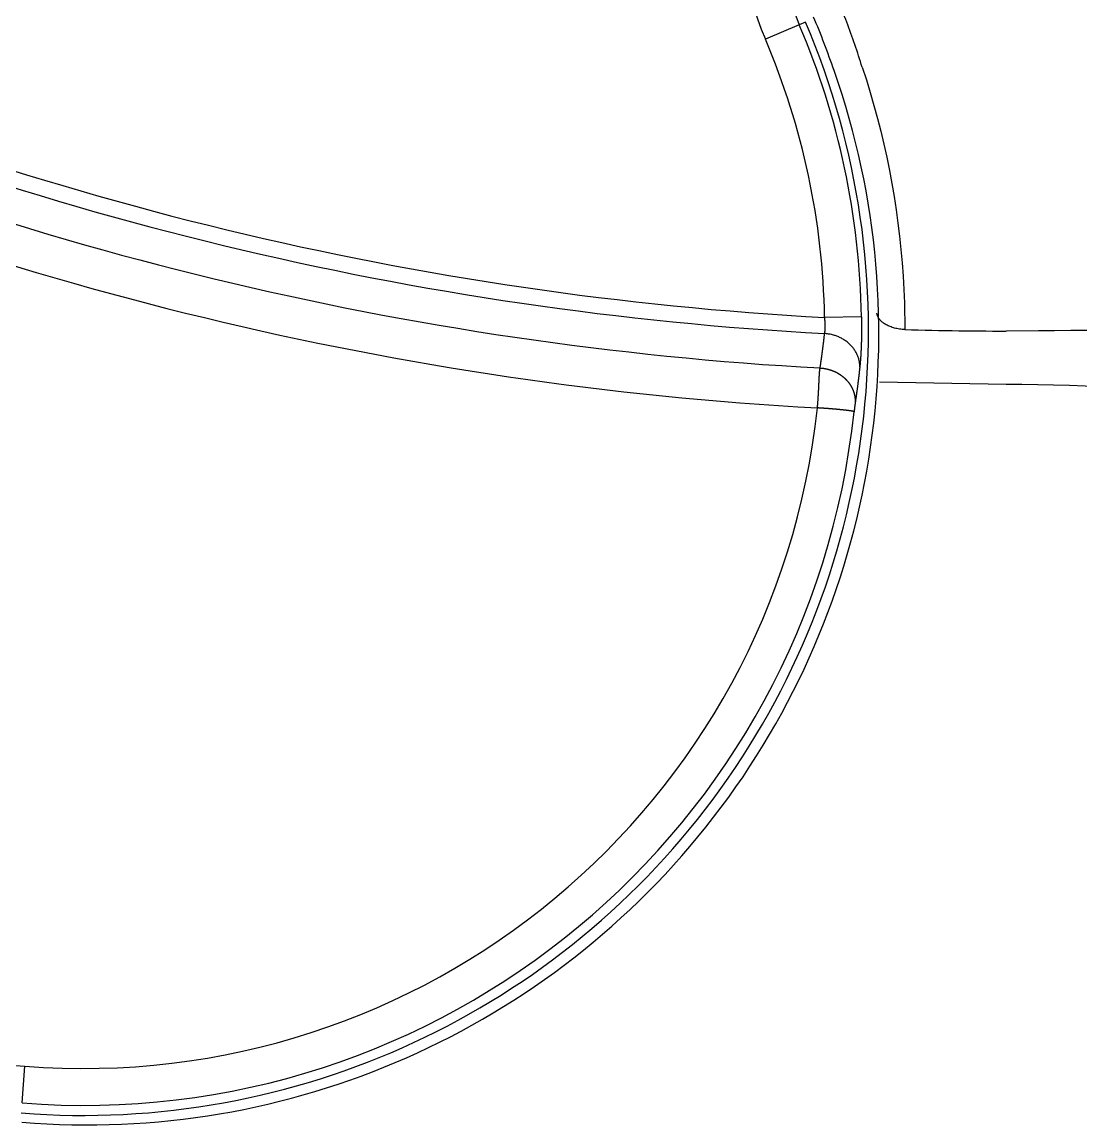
# Model space of a CAD drawing. Extents: x 938 to 1038, y 781 to 934.
# Drawn here: x 959.76 to 965.5, y 804.76 to 810.73 of the extents above; entities that cross this region are included whole.
import ezdxf

# ---------------------------------------------------------------- set-up
doc = ezdxf.new("R2010")
doc.units = 0
doc.header["$MEASUREMENT"] = 0
doc.layers.add('1', color=4, linetype='Continuous')
doc.layers.add('204', color=7, linetype='Continuous')

# ---------------------------------------------------------------- blocks, each defined once
blk = doc.blocks.new('LID')
at = {"layer": '204', "color": 4, "linetype": 'Continuous'}
for p, q in [((19.1844, 40.3156), (19.0005, 40.2373)), ((19.2183, 40.3301), (19.1844, 40.3156)), ((19.5211, 38.7349), (19.3212, 38.7315)), ((14.9762, 34.4814), (14.9921, 34.6806))]:
    blk.add_line(p, q, dxfattribs=at)
for points in [[(19.5211, 38.7349), (19.5212, 38.7302, -0.000404), (19.5212, 38.7255, -0.000405), (19.5213, 38.7208, -0.000405), (19.5213, 38.716, -0.000402), (19.5214, 38.7113, -0.000401), (19.5214, 38.7066, -0.0004), (19.5215, 38.702, -0.000399), (19.5215, 38.6973, -0.000399), (19.5215, 38.6926, -0.000399), (19.5215, 38.6879, -0.000399), (19.5215, 38.6833, -0.000399), (19.5215, 38.6786, -0.0004), (19.5215, 38.674, -0.000401), (19.5215, 38.6694, -0.000402), (19.5214, 38.6648, -0.000403), (19.5214, 38.6602, -0.000405), (19.5213, 38.6556, -0.000407), (19.5213, 38.6511, -0.000408), (19.5212, 38.6465, -0.000408), (19.5212, 38.642, -0.000405), (19.5211, 38.6375, -0.000404), (19.521, 38.633, -0.000402), (19.5209, 38.6286, -0.000401), (19.5208, 38.6242, -0.0004), (19.5207, 38.6198, -0.0004), (19.5206, 38.6154, -0.000399), (19.5205, 38.611, -0.000399), (19.5204, 38.6067, -0.000399), (19.5203, 38.6024, -0.000399), (19.5201, 38.5982, -0.0004), (19.52, 38.5939, -0.000401), (19.5199, 38.5897, -0.000402), (19.5197, 38.5856, -0.000404), (19.5196, 38.5814, -0.000405), (19.5194, 38.5773, -0.000408), (19.5192, 38.5733, -0.00041), (19.5191, 38.5693, -0.000412), (19.5189, 38.5653, -0.000412), (19.5187, 38.5613, -0.000413), (19.5185, 38.5574, -0.000412), (19.5183, 38.5535, -0.000413), (19.5181, 38.5497, -0.000413), (19.5179, 38.5459, -0.000415), (19.5177, 38.5422, -0.000416), (19.5175, 38.5385, -0.000418), (19.5173, 38.5348, -0.00042), (19.5171, 38.5312, -0.000423), (19.5169, 38.5276, -0.000425), (19.5167, 38.5241, -0.000429), (19.5165, 38.5206, -0.000432), (19.5162, 38.5172, -0.000437), (19.516, 38.5138, -0.00044), (19.5158, 38.5105, -0.000446), (19.5155, 38.5072, -0.000449), (19.5153, 38.504, -0.000454), (19.5151, 38.5008, -0.000456), (19.5148, 38.4977, -0.000466), (19.5146, 38.4947, -0.00048), (19.5143, 38.4916, -0.000476), (19.5141, 38.4887, -0.000453), (19.5139, 38.4858, -0.000504), (19.5136, 38.4829, -0.000606), (19.5133, 38.4801, -0.000481), (19.5131, 38.4774, -0.000186), (19.5129, 38.475, -0.000679), (19.5126, 38.4721, -0.001226), (19.5122, 38.4678, -0.000646), (19.5116, 38.4623, -0.000358)], [(19.3213, 38.6448), (19.3215, 38.6455, 0.001936), (19.3216, 38.6463, 0.001834), (19.3218, 38.6471, 0.001762), (19.322, 38.6479, 0.001728), (19.3221, 38.6487, 0.001683), (19.3223, 38.6496, 0.001642), (19.3224, 38.6504, 0.001601), (19.3226, 38.6513, 0.001571), (19.3227, 38.6522, 0.001537), (19.3228, 38.6531, 0.001511), (19.323, 38.6541, 0.001482), (19.3231, 38.655, 0.001461), (19.3232, 38.656, 0.001437), (19.3234, 38.657, 0.00142), (19.3235, 38.658, 0.001399), (19.3236, 38.659, 0.001385), (19.3237, 38.66, 0.001368), (19.3238, 38.6611, 0.001357), (19.3239, 38.6622, 0.001342), (19.324, 38.6633, 0.001331), (19.3241, 38.6644, 0.001317), (19.3242, 38.6655, 0.001308), (19.3243, 38.6666, 0.001296), (19.3244, 38.6678, 0.001289), (19.3245, 38.6689, 0.00128), (19.3245, 38.6701, 0.001276), (19.3246, 38.6713, 0.001268), (19.3247, 38.6725, 0.001266), (19.3247, 38.6737, 0.00126), (19.3248, 38.6749, 0.00126), (19.3248, 38.6762, 0.001256), (19.3249, 38.6774, 0.001258), (19.3249, 38.6787, 0.001255), (19.3249, 38.68, 0.001256), (19.325, 38.6813, 0.001249), (19.325, 38.6826, 0.001242), (19.325, 38.6839, 0.001234), (19.325, 38.6852, 0.001229), (19.325, 38.6865, 0.001223), (19.325, 38.6879, 0.00122), (19.3249, 38.6892, 0.001216), (19.3249, 38.6906, 0.001215), (19.3249, 38.692, 0.001212), (19.3249, 38.6934, 0.001212), (19.3248, 38.6948, 0.001211), (19.3248, 38.6962, 0.001213), (19.3247, 38.6976, 0.001213), (19.3246, 38.699, 0.001217), (19.3246, 38.7004, 0.001218), (19.3245, 38.7019, 0.001223), (19.3244, 38.7033, 0.001226), (19.3243, 38.7047, 0.001233), (19.3242, 38.7062, 0.001233), (19.3241, 38.7076, 0.001232), (19.3239, 38.7091, 0.001223), (19.3238, 38.7106, 0.001209), (19.3237, 38.7121, 0.001213), (19.3235, 38.7135, 0.001235), (19.3234, 38.715, 0.001195), (19.3232, 38.7165, 0.001112), (19.3231, 38.718, 0.001227), (19.3229, 38.7195, 0.001465), (19.3227, 38.721, 0.001106), (19.3225, 38.7225, 0.000369), (19.3224, 38.7238, 0.00157), (19.3221, 38.7255, 0.002711), (19.3217, 38.7281, 0.001321), (19.3212, 38.7315, 0.000697)], [(19.2967, 38.4582), (19.2975, 38.4629, 0.000288), (19.2982, 38.4675, 0.000288), (19.2989, 38.4722, 0.000288), (19.2996, 38.4768, 0.000288), (19.3003, 38.4815, 0.000288), (19.301, 38.4862, 0.000288), (19.3017, 38.4908, 0.000288), (19.3024, 38.4955, 0.000288), (19.303, 38.5001, 0.000288), (19.3037, 38.5048, 0.000288), (19.3044, 38.5095, 0.000288), (19.305, 38.5141, 0.000288), (19.3057, 38.5188, 0.000288), (19.3063, 38.5234, 0.000288), (19.307, 38.5281, 0.000288), (19.3076, 38.5328, 0.000288), (19.3083, 38.5374, 0.000288), (19.3089, 38.5421, 0.000288), (19.3095, 38.5468, 0.000288), (19.3101, 38.5514, 0.000288), (19.3107, 38.5561, 0.000288), (19.3113, 38.5607, 0.000288), (19.3119, 38.5654, 0.000288), (19.3125, 38.5701, 0.000289), (19.3131, 38.5747, 0.000288), (19.3137, 38.5794, 0.000286), (19.3143, 38.5841, 0.000289), (19.3149, 38.5887, 0.000294), (19.3154, 38.5934, 0.000286), (19.316, 38.5981, 0.000267), (19.3166, 38.6027, 0.000295), (19.3171, 38.6074, 0.000351), (19.3177, 38.6122, 0.000267), (19.3182, 38.6168, 0.000092), (19.3187, 38.6208, 0.000376), (19.3193, 38.6261, 0.000647), (19.3202, 38.6342, 0.000316), (19.3213, 38.6448, 0.000168)], [(19.5116, 38.4623), (19.5116, 38.4704, 0.014542), (19.5112, 38.4787, 0.013776), (19.5102, 38.4872, 0.013504), (19.5088, 38.4957, 0.013968), (19.5069, 38.5043, 0.01411), (19.5044, 38.5129, 0.014143), (19.5014, 38.5216, 0.014092), (19.4979, 38.5302, 0.014142), (19.4938, 38.5387, 0.014065), (19.4891, 38.5471, 0.014018), (19.4839, 38.5553, 0.01388), (19.4782, 38.5634, 0.013769), (19.472, 38.5712, 0.013604), (19.4653, 38.5788, 0.013464), (19.4581, 38.5861, 0.013242), (19.4505, 38.593, 0.012986), (19.4425, 38.5995, 0.012864), (19.4341, 38.6057, 0.012842), (19.4254, 38.6114, 0.012346), (19.4165, 38.6168, 0.011466), (19.4074, 38.6216, 0.012205), (19.3979, 38.626, 0.013888), (19.3881, 38.63, 0.010812), (19.3788, 38.6334, 0.004662), (19.3703, 38.6363, 0.014043), (19.3594, 38.639, 0.023288), (19.3429, 38.6418, 0.011859), (19.3213, 38.6448, 0.006506)], [(19.282, 38.2422), (19.2825, 38.2463, 0.000938), (19.2829, 38.2504, 0.000947), (19.2833, 38.2545, 0.000925), (19.2837, 38.2586, 0.00087), (19.284, 38.2628, 0.00083), (19.2844, 38.2669, 0.000794), (19.2847, 38.2711, 0.00076), (19.2851, 38.2753, 0.000722), (19.2854, 38.2795, 0.000689), (19.2857, 38.2837, 0.000653), (19.286, 38.2879, 0.000622), (19.2863, 38.2921, 0.000588), (19.2866, 38.2963, 0.000558), (19.2868, 38.3005, 0.000524), (19.2871, 38.3047, 0.000495), (19.2874, 38.3089, 0.000463), (19.2876, 38.3131, 0.000435), (19.2879, 38.3173, 0.000403), (19.2881, 38.3215, 0.000375), (19.2883, 38.3257, 0.000344), (19.2885, 38.3299, 0.000317), (19.2888, 38.3341, 0.000286), (19.289, 38.3383, 0.000259), (19.2892, 38.3424, 0.000228), (19.2894, 38.3466, 0.000201), (19.2896, 38.3507, 0.000169), (19.2898, 38.3548, 0.000143), (19.29, 38.3589, 0.000113), (19.2902, 38.363, 0.000079), (19.2903, 38.3671, 0.000034), (19.2905, 38.371, -0.000001), (19.2907, 38.375, -0.000035), (19.2909, 38.3788, -0.000067), (19.2911, 38.3826, -0.000105), (19.2912, 38.3863, -0.000141), (19.2914, 38.39, -0.000183), (19.2916, 38.3936, -0.000224), (19.2918, 38.3971, -0.00027), (19.2919, 38.4006, -0.000315), (19.2921, 38.404, -0.000367), (19.2923, 38.4073, -0.000418), (19.2925, 38.4106, -0.000475), (19.2927, 38.4138, -0.000533), (19.2929, 38.4169, -0.0006), (19.293, 38.42, -0.000663), (19.2932, 38.423, -0.00073), (19.2934, 38.426, -0.000814), (19.2937, 38.4289, -0.000922), (19.2939, 38.4317, -0.000975), (19.2941, 38.4344, -0.000982), (19.2943, 38.4371, -0.001204), (19.2945, 38.4397, -0.001619), (19.2948, 38.4423, -0.001307), (19.295, 38.4447, -0.000377), (19.2953, 38.4469, -0.002124), (19.2956, 38.4495, -0.004314), (19.2961, 38.4533, -0.002343), (19.2967, 38.4582, -0.001287)], [(19.2967, 38.4582), (19.2994, 38.458, -0.002977), (19.302, 38.4579, -0.002985), (19.3047, 38.4576, -0.002985), (19.3073, 38.4574, -0.002979), (19.3099, 38.4571, -0.002977), (19.3126, 38.4568, -0.002975), (19.3152, 38.4564, -0.002973), (19.3178, 38.456, -0.002971), (19.3204, 38.4556, -0.00297), (19.323, 38.4552, -0.002969), (19.3256, 38.4547, -0.002968), (19.3282, 38.4542, -0.002968), (19.3308, 38.4537, -0.002968), (19.3333, 38.4531, -0.002968), (19.3359, 38.4525, -0.002969), (19.3384, 38.4519, -0.002969), (19.341, 38.4512, -0.002971), (19.3435, 38.4505, -0.002972), (19.3461, 38.4498, -0.002974), (19.3486, 38.4491, -0.002976), (19.3511, 38.4483, -0.002979), (19.3536, 38.4475, -0.002982), (19.3561, 38.4467, -0.002985), (19.3585, 38.4458, -0.002989), (19.361, 38.4449, -0.002992), (19.3634, 38.444, -0.002997), (19.3659, 38.443, -0.003001), (19.3683, 38.4421, -0.003006), (19.3707, 38.441, -0.003011), (19.3731, 38.44, -0.003017), (19.3755, 38.4389, -0.003022), (19.3779, 38.4378, -0.00303), (19.3802, 38.4367, -0.003036), (19.3826, 38.4356, -0.003044), (19.3849, 38.4344, -0.003053), (19.3872, 38.4332, -0.003057), (19.3895, 38.432, -0.003062), (19.3918, 38.4307, -0.003068), (19.394, 38.4294, -0.003075), (19.3962, 38.4281, -0.003081), (19.3984, 38.4268, -0.003089), (19.4006, 38.4254, -0.003096), (19.4028, 38.424, -0.003104), (19.405, 38.4226, -0.003112), (19.4071, 38.4212, -0.00312), (19.4092, 38.4197, -0.003128), (19.4113, 38.4182, -0.003138), (19.4134, 38.4167, -0.003147), (19.4154, 38.4152, -0.003156), (19.4174, 38.4136, -0.003166), (19.4194, 38.412, -0.003174), (19.4214, 38.4104, -0.003182), (19.4233, 38.4088, -0.003192), (19.4253, 38.4072, -0.0032), (19.4272, 38.4055, -0.003209), (19.429, 38.4038, -0.003218), (19.4309, 38.4021, -0.003228), (19.4327, 38.4004, -0.003237), (19.4345, 38.3986, -0.003247), (19.4363, 38.3968, -0.003256), (19.438, 38.395, -0.003267), (19.4398, 38.3932, -0.003277), (19.4414, 38.3914, -0.003288), (19.4431, 38.3896, -0.003298), (19.4447, 38.3877, -0.00331), (19.4464, 38.3858, -0.00332), (19.4479, 38.3839, -0.003332), (19.4495, 38.382, -0.003343), (19.451, 38.38, -0.003355), (19.4525, 38.3781, -0.003367), (19.454, 38.3761, -0.003379), (19.4554, 38.3741, -0.003392), (19.4568, 38.3721, -0.003403), (19.4582, 38.3701, -0.003415), (19.4596, 38.368, -0.003429), (19.4609, 38.366, -0.003443), (19.4622, 38.3639, -0.003452), (19.4634, 38.3618, -0.003462), (19.4647, 38.3597, -0.003474), (19.4659, 38.3576, -0.003481), (19.467, 38.3554, -0.003491), (19.4681, 38.3533, -0.003499), (19.4692, 38.3511, -0.003509), (19.4703, 38.349, -0.003517), (19.4713, 38.3468, -0.003527), (19.4723, 38.3446, -0.003535), (19.4733, 38.3424, -0.003544), (19.4742, 38.3402, -0.003552), (19.4751, 38.338, -0.003561), (19.476, 38.3358, -0.003569), (19.4769, 38.3336, -0.003578), (19.4777, 38.3313, -0.003585), (19.4784, 38.3291, -0.003594), (19.4792, 38.3268, -0.003601), (19.4799, 38.3246, -0.003609), (19.4805, 38.3223, -0.003616), (19.4812, 38.32, -0.003624), (19.4818, 38.3177, -0.00363), (19.4823, 38.3155, -0.003638), (19.4829, 38.3132, -0.003645), (19.4834, 38.3109, -0.003651), (19.4838, 38.3085, -0.003655), (19.4842, 38.3062, -0.003664), (19.4846, 38.3039, -0.003676), (19.485, 38.3016, -0.003673), (19.4853, 38.2993, -0.003656), (19.4856, 38.2969, -0.003692), (19.4859, 38.2946, -0.003772), (19.4861, 38.2922, -0.003669), (19.4863, 38.2899, -0.00343), (19.4864, 38.2876, -0.00379), (19.4866, 38.2852, -0.004522), (19.4866, 38.2828, -0.003436), (19.4867, 38.2805, -0.001189), (19.4867, 38.2784, -0.004851), (19.4867, 38.2758, -0.008328), (19.4865, 38.2717, -0.00407), (19.4862, 38.2663, -0.002155)], [(19.5116, 38.4623), (19.5111, 38.4574, -0.00029), (19.5106, 38.4524, -0.00029), (19.51, 38.4475, -0.00029), (19.5095, 38.4426, -0.00029), (19.5089, 38.4377, -0.00029), (19.5084, 38.4328, -0.00029), (19.5078, 38.4279, -0.00029), (19.5073, 38.423, -0.00029), (19.5067, 38.4181, -0.00029), (19.5061, 38.4132, -0.00029), (19.5056, 38.4083, -0.00029), (19.505, 38.4034, -0.00029), (19.5044, 38.3985, -0.00029), (19.5038, 38.3936, -0.00029), (19.5032, 38.3887, -0.00029), (19.5026, 38.3838, -0.00029), (19.502, 38.3789, -0.00029), (19.5013, 38.374, -0.00029), (19.5007, 38.3691, -0.00029), (19.5001, 38.3642, -0.00029), (19.4994, 38.3593, -0.00029), (19.4988, 38.3544, -0.00029), (19.4981, 38.3495, -0.00029), (19.4975, 38.3446, -0.000291), (19.4968, 38.3397, -0.00029), (19.4962, 38.3348, -0.000288), (19.4955, 38.3299, -0.000291), (19.4948, 38.325, -0.000297), (19.4941, 38.3201, -0.000288), (19.4934, 38.3153, -0.000269), (19.4928, 38.3104, -0.000297), (19.492, 38.3055, -0.000355), (19.4913, 38.3004, -0.000269), (19.4906, 38.2957, -0.000092), (19.49, 38.2914, -0.00038), (19.4892, 38.2859, -0.000653), (19.4879, 38.2774, -0.000319), (19.4862, 38.2663, -0.000169)], [(19.4862, 38.2663), (19.4862, 38.2659, 0.000889), (19.4861, 38.2654, 0.000812), (19.486, 38.2649, 0.000714), (19.4859, 38.2644, 0.00061), (19.4859, 38.2638, 0.000533), (19.4858, 38.2633, 0.000472), (19.4857, 38.2627, 0.000422), (19.4856, 38.2621, 0.000376), (19.4855, 38.2614, 0.000339), (19.4855, 38.2608, 0.000305), (19.4854, 38.2601, 0.000278), (19.4853, 38.2595, 0.000252), (19.4852, 38.2588, 0.000231), (19.4851, 38.2581, 0.000211), (19.485, 38.2574, 0.000194), (19.4849, 38.2567, 0.000177), (19.4848, 38.256, 0.000164), (19.4848, 38.2553, 0.00015), (19.4847, 38.2546, 0.000139), (19.4846, 38.2539, 0.000127), (19.4845, 38.2532, 0.000118), (19.4844, 38.2525, 0.000108), (19.4843, 38.2518, 0.000099), (19.4842, 38.2511, 0.000089), (19.4842, 38.2504, 0.000084), (19.4841, 38.2497, 0.000079), (19.484, 38.249, 0.000075), (19.4839, 38.2483, 0.000076), (19.4838, 38.2476, 0.000076), (19.4837, 38.2468, 0.000076), (19.4836, 38.2461, 0.000076), (19.4835, 38.2453, 0.000077), (19.4835, 38.2445, 0.000077), (19.4834, 38.2437, 0.000078), (19.4833, 38.2429, 0.000079), (19.4832, 38.2421, 0.00008), (19.4831, 38.2412, 0.000081), (19.483, 38.2404, 0.000083), (19.4829, 38.2395, 0.000085), (19.4828, 38.2387, 0.000087), (19.4827, 38.2378, 0.000089), (19.4826, 38.2369, 0.000091), (19.4825, 38.236, 0.000094), (19.4824, 38.2352, 0.000097), (19.4823, 38.2343, 0.000099), (19.4822, 38.2334, 0.000102), (19.4821, 38.2325, 0.000106), (19.482, 38.2316, 0.000113), (19.4819, 38.2307, 0.000113), (19.4818, 38.2298, 0.000108), (19.4817, 38.2289, 0.000126), (19.4816, 38.228, 0.00016), (19.4815, 38.2271, 0.000123), (19.4814, 38.2263, 0.000034), (19.4813, 38.2255, 0.00019), (19.4812, 38.2245, 0.000357), (19.481, 38.223, 0.000181), (19.4808, 38.2211, 0.000096)], [(19.4808, 38.2211), (19.4807, 38.2212, 0.039929), (19.4806, 38.2214, 0.032301), (19.4804, 38.2215, 0.025593), (19.4802, 38.2217, 0.020479), (19.48, 38.2218, 0.016429), (19.4798, 38.222, 0.013462), (19.4795, 38.2221, 0.011089), (19.4792, 38.2223, 0.009308), (19.4788, 38.2224, 0.007854), (19.4784, 38.2226, 0.006736), (19.478, 38.2227, 0.0058), (19.4776, 38.2229, 0.005061), (19.4771, 38.223, 0.00443), (19.4766, 38.2232, 0.00392), (19.476, 38.2233, 0.003477), (19.4754, 38.2235, 0.003113), (19.4748, 38.2236, 0.002791), (19.4742, 38.2238, 0.002522), (19.4735, 38.2239, 0.002282), (19.4728, 38.2241, 0.002078), (19.4721, 38.2242, 0.001894), (19.4713, 38.2244, 0.001736), (19.4705, 38.2246, 0.001592), (19.4697, 38.2247, 0.001467), (19.4688, 38.2249, 0.001353), (19.4679, 38.225, 0.001252), (19.467, 38.2252, 0.00116), (19.4661, 38.2254, 0.001078), (19.4651, 38.2255, 0.001002), (19.4641, 38.2257, 0.000935), (19.463, 38.2259, 0.000872), (19.462, 38.226, 0.000813), (19.4609, 38.2262, 0.000764), (19.4597, 38.2264, 0.000727), (19.4585, 38.2266, 0.000691), (19.4574, 38.2267, 0.000658), (19.4561, 38.2269, 0.000624), (19.4549, 38.2271, 0.000592), (19.4536, 38.2273, 0.000562), (19.4523, 38.2274, 0.000536), (19.451, 38.2276, 0.00051), (19.4496, 38.2278, 0.000487), (19.4482, 38.228, 0.000465), (19.4468, 38.2281, 0.000444), (19.4453, 38.2283, 0.000425), (19.4439, 38.2285, 0.000407), (19.4424, 38.2287, 0.000389), (19.4408, 38.2289, 0.000373), (19.4393, 38.2291, 0.000358), (19.4377, 38.2293, 0.000345), (19.4361, 38.2294, 0.000331), (19.4344, 38.2296, 0.000316), (19.4328, 38.2298, 0.000304), (19.4311, 38.23, 0.000295), (19.4294, 38.2302, 0.000286), (19.4277, 38.2304, 0.000279), (19.4259, 38.2306, 0.000272), (19.4241, 38.2308, 0.000265), (19.4223, 38.231, 0.000258), (19.4205, 38.2312, 0.000252), (19.4187, 38.2313, 0.000246), (19.4168, 38.2315, 0.000241), (19.4149, 38.2317, 0.000235), (19.413, 38.2319, 0.00023), (19.4111, 38.2321, 0.000225), (19.4091, 38.2323, 0.000221), (19.4071, 38.2325, 0.000216), (19.4051, 38.2327, 0.000212), (19.4031, 38.2329, 0.000208), (19.4011, 38.2331, 0.000205), (19.399, 38.2333, 0.000201), (19.397, 38.2335, 0.000198), (19.3949, 38.2337, 0.000195), (19.3927, 38.2339, 0.000192), (19.3906, 38.2341, 0.000189), (19.3885, 38.2343, 0.000186), (19.3863, 38.2345, 0.000183), (19.3841, 38.2347, 0.000182), (19.3819, 38.2349, 0.000178), (19.3797, 38.2351, 0.000171), (19.3774, 38.2353, 0.000168), (19.3752, 38.2355, 0.000169), (19.3729, 38.2357, 0.00017), (19.3706, 38.2359, 0.000172), (19.3683, 38.2361, 0.000173), (19.366, 38.2363, 0.000175), (19.3637, 38.2365, 0.000177), (19.3614, 38.2367, 0.000179), (19.359, 38.2368, 0.00018), (19.3567, 38.237, 0.000182), (19.3543, 38.2372, 0.000184), (19.3519, 38.2374, 0.000186), (19.3495, 38.2376, 0.000187), (19.3471, 38.2378, 0.000189), (19.3447, 38.238, 0.000191), (19.3423, 38.2382, 0.000193), (19.3399, 38.2384, 0.000195), (19.3374, 38.2385, 0.000198), (19.335, 38.2387, 0.0002), (19.3325, 38.2389, 0.000202), (19.3301, 38.2391, 0.000204), (19.3276, 38.2393, 0.000206), (19.3251, 38.2395, 0.000209), (19.3226, 38.2396, 0.000212), (19.3201, 38.2398, 0.000213), (19.3176, 38.24, 0.000215), (19.3151, 38.2401, 0.000219), (19.3126, 38.2403, 0.000227), (19.3101, 38.2405, 0.000222), (19.3076, 38.2406, 0.000209), (19.305, 38.2408, 0.000235), (19.3025, 38.241, 0.000287), (19.2999, 38.2411, 0.000218), (19.2974, 38.2413, 0.00007), (19.2952, 38.2414, 0.000317), (19.2923, 38.2416, 0.000555), (19.2879, 38.2419, 0.000271), (19.282, 38.2422, 0.000143)], [(14.5853, 34.7134, 0.00018), (14.9921, 34.6806, 0.000095)]]:
    blk.add_lwpolyline(points, format="xyb", dxfattribs=at)
for centre, radius, start, end in [((20.5982, 40.9182), 1.7368, 172.12241, 203.08333), ((20.5982, 40.9182), 1.5369, 172.12241, 203.08333), ((15.3086, 38.6638), 4.25, 265.45669, 23.08333), ((15.3086, 38.6638), 4.2131, 0.96653, 23.08333), ((20.2958, 56.6473), 17.9423, 245.96693, 266.88624), ((15.3086, 38.6638), 4.0132, 0.96653, 23.08333), ((20.2958, 56.6473), 18.0289, 245.96693, 266.90151), ((20.2958, 56.6473), 18.2165, 245.96693, 266.85603), ((20.2958, 56.6473), 18.433, 245.96693, 266.8472), ((15.3086, 38.6638), 4.1956, 265.45669, 353.94275), ((15.3086, 38.6638), 3.9958, 265.45669, 353.94275)]:
    blk.add_arc(centre, radius, start, end, dxfattribs=at)
blk = doc.blocks.new('VISTA')
at = {"layer": '1', "color": 3}
blk.add_line((27.2154, 9.2053), (26.5294, 9.2182), dxfattribs=at)
at = {"layer": '1', "color": 3, "linetype": 'Continuous'}
for points in [[(26.4364, 10.9218), (26.4316, 10.9371), (26.4269, 10.9525), (26.422, 10.9679), (26.4171, 10.9832), (26.4121, 10.9985), (26.407, 11.0138), (26.4019, 11.0291), (26.3967, 11.0443), (26.3915, 11.0595), (26.3861, 11.0747), (26.3807, 11.0899), (26.3753, 11.1051), (26.3698, 11.1202), (26.3642, 11.1353), (26.3585, 11.1504), (26.3528, 11.1654), (26.347, 11.1805), (26.3411, 11.1955), (26.3292, 11.2254)], [(26.4364, 10.9218), (26.4588, 10.8531), (26.48, 10.7841), (26.5002, 10.7147), (26.5192, 10.6451), (26.537, 10.5751), (26.5538, 10.5049), (26.5694, 10.4344), (26.5838, 10.3636), (26.5971, 10.2926), (26.6093, 10.2214), (26.6202, 10.1501), (26.6301, 10.0785), (26.6387, 10.0068), (26.6462, 9.935), (26.6526, 9.8631), (26.6578, 9.791), (26.6618, 9.7189), (26.6646, 9.6468), (26.6667, 9.5024)], [(27.6528, 9.498), (27.5654, 9.4966), (27.478, 9.4955), (27.3905, 9.4947), (27.2154, 9.494)], [(26.6667, 9.5024), (26.6595, 9.5027), (26.6524, 9.5032), (26.6454, 9.504), (26.6384, 9.5049), (26.6315, 9.506), (26.6247, 9.5073), (26.618, 9.5088), (26.6115, 9.5104), (26.6051, 9.5122), (26.5989, 9.5141), (26.5929, 9.5162), (26.5871, 9.5184), (26.5815, 9.5207), (26.5761, 9.5231), (26.5709, 9.5257), (26.5659, 9.5283), (26.5612, 9.5311), (26.5566, 9.534), (26.5523, 9.5369), (26.5481, 9.5399), (26.5443, 9.543), (26.5406, 9.5462), (26.5372, 9.5494), (26.5341, 9.5527), (26.5312, 9.5561), (26.5285, 9.5595), (26.5261, 9.5629), (26.524, 9.5664), (26.5221, 9.5699), (26.5205, 9.5734), (26.5191, 9.577), (26.5179, 9.5805), (26.5171, 9.5841), (26.516, 9.5912)], [(26.6667, 9.5024), (26.7033, 9.5013), (26.7399, 9.5003), (26.7765, 9.4994), (26.8131, 9.4985), (26.8497, 9.4977), (26.8863, 9.497), (26.9229, 9.4964), (26.9595, 9.4958), (26.9961, 9.4954), (27.0327, 9.495), (27.0692, 9.4946), (27.1058, 9.4944), (27.1423, 9.4942), (27.2154, 9.494)]]:
    blk.add_lwpolyline(points, dxfattribs=at)
at = {"layer": '1', "color": 3}
for centre, radius, start, end in [((22.2232, 9.5082), 4.2941, 18.96174, 23.10715), ((22.2417, 9.483), 4.2848, 265.24663, 19.36), ((27.1754, -1.79), 10.9954, 75.50009, 89.79128)]:
    blk.add_arc(centre, radius, start, end, dxfattribs=at)
blk.add_blockref('LID', (6.9116, -29.164), dxfattribs=at)

msp = doc.modelspace()

# ---------------------------------------------------------------- block references
at = {"layer": '1'}
msp.add_blockref('VISTA', (937.8767, 799.5644), dxfattribs=at)

doc.saveas('drawing.dxf')
